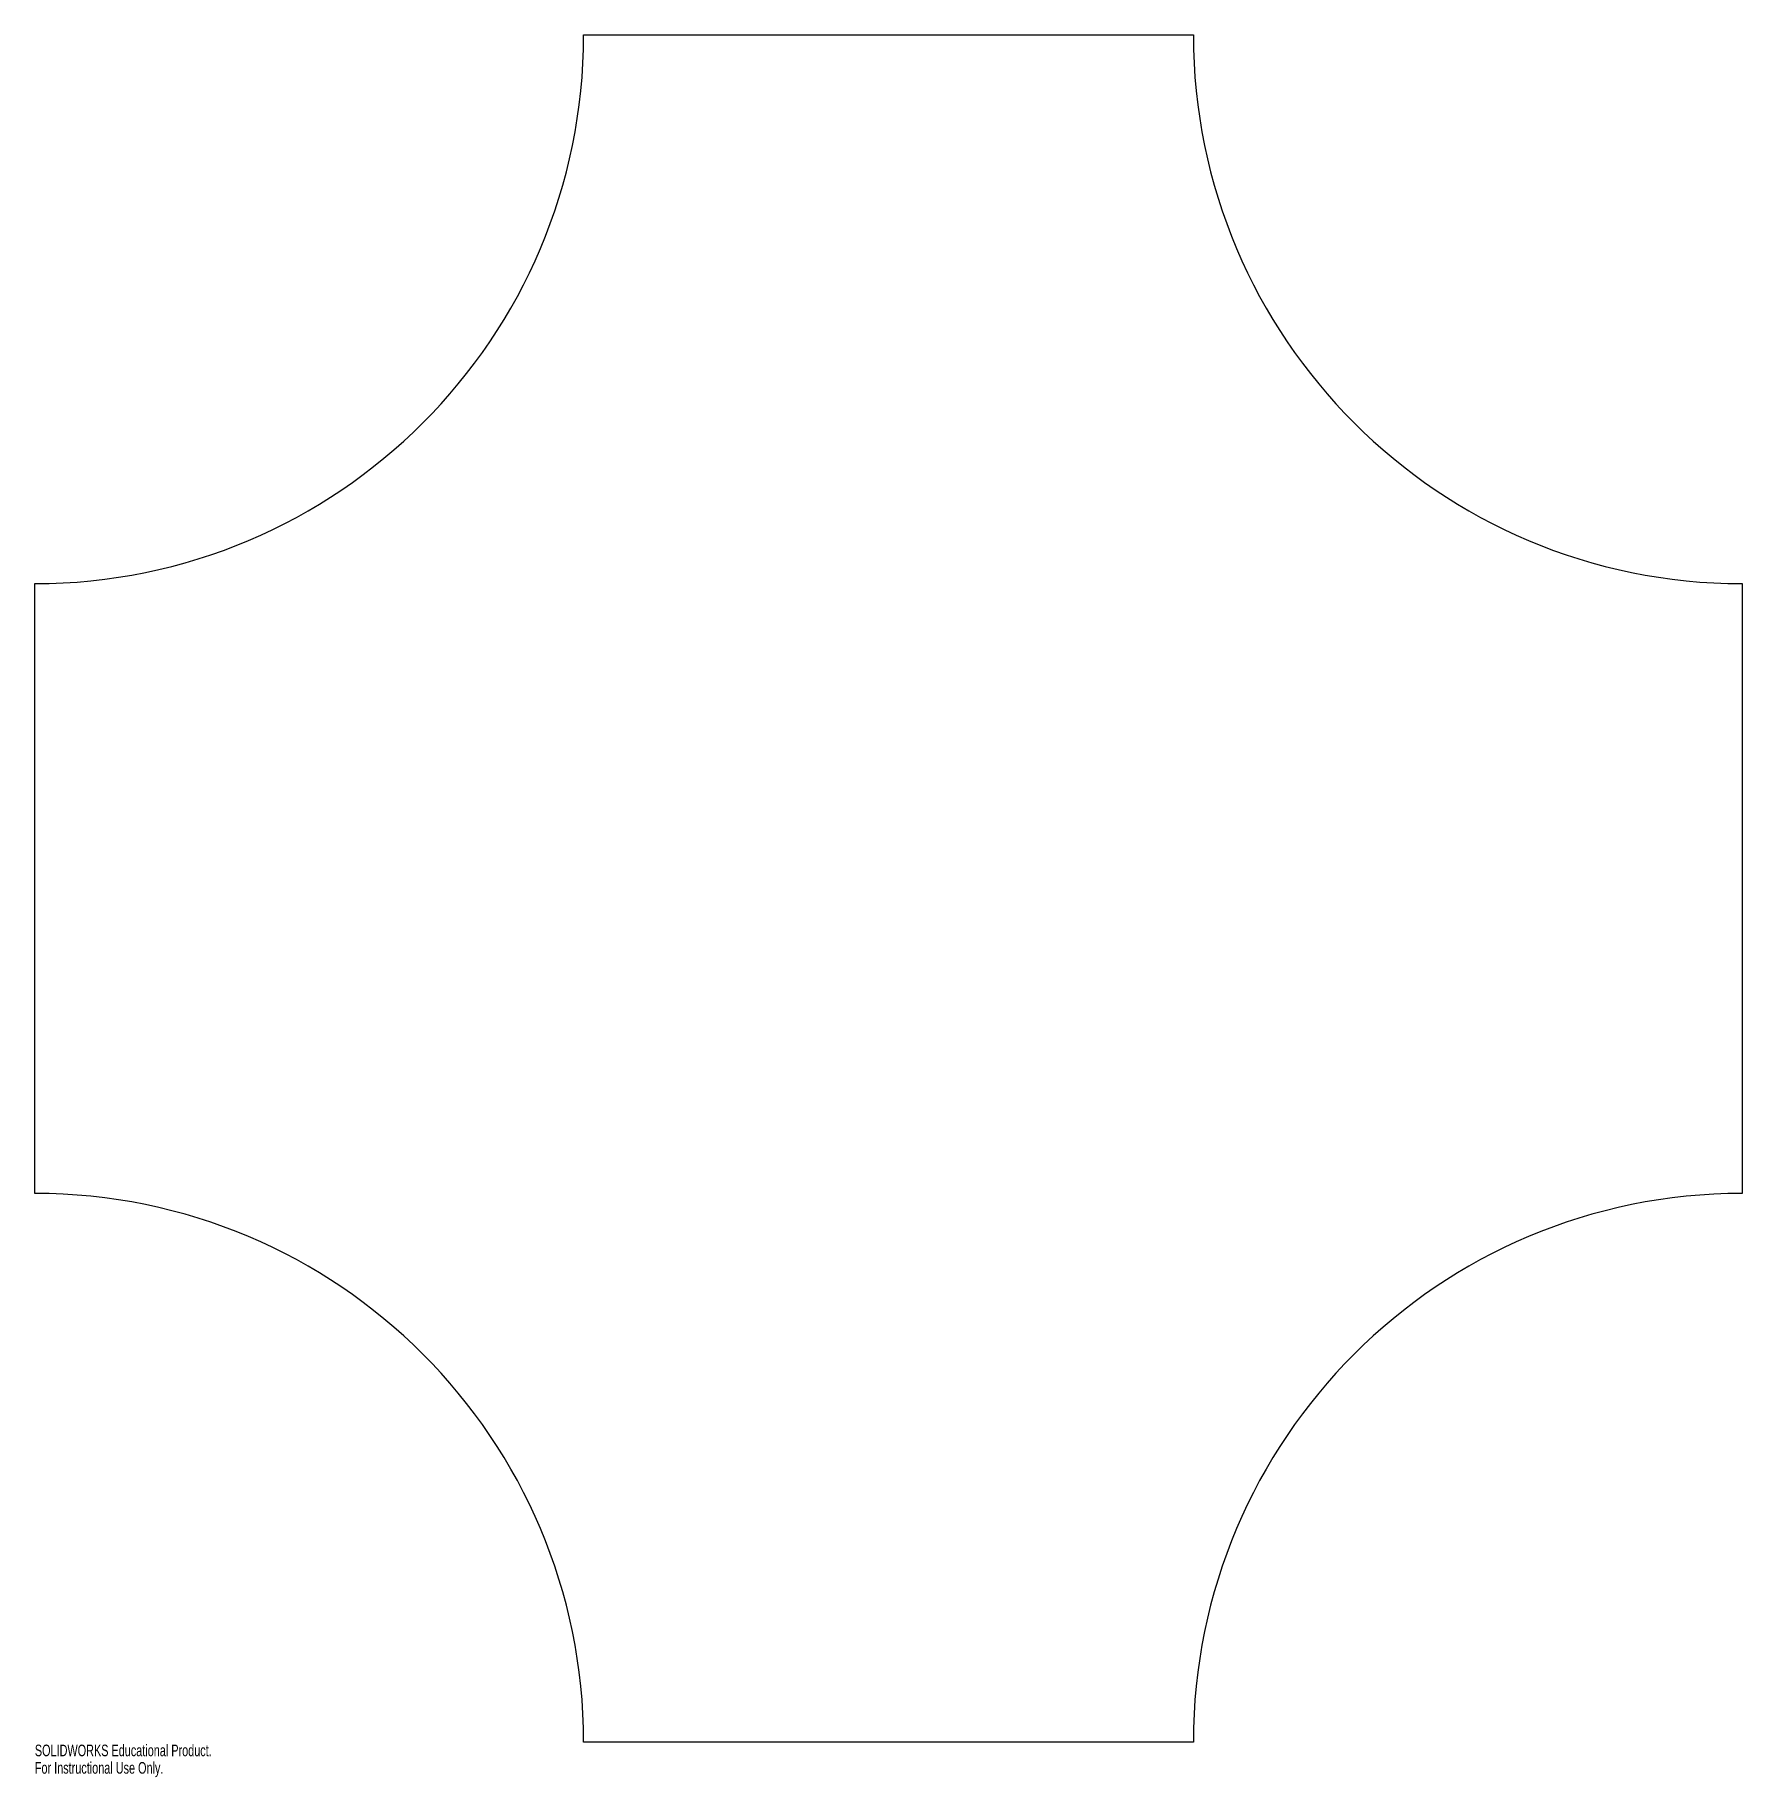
# Model space of a CAD drawing. Header units: inches. Extents: x -14 to 14, y -14.6 to 14.
import ezdxf

# ---------------------------------------------------------------- set-up
doc = ezdxf.new("R2010")
doc.units = ezdxf.units.IN
doc.header["$MEASUREMENT"] = 0
doc.styles.add('SLDTEXTSTYLE0', font='TXT', dxfattribs={"width": 0.7})

msp = doc.modelspace()

# ---------------------------------------------------------------- linework, layer by layer
at = {"color": 7, "linetype": 'Continuous', "lineweight": 25}
for p, q in [((-5, 14), (5, 14)), ((-14, -5), (-14, 5)), ((14, 5), (14, -5)), ((5, -14), (-5, -14))]:
    msp.add_line(p, q, dxfattribs=at)
for centre, start, end in [((-14, 14), 270, 0), ((14, 14), 180, 270), ((-14, -14), 0, 90), ((14, -14), 90, 180)]:
    msp.add_arc(centre, 9, start, end, dxfattribs=at)

# ---------------------------------------------------------------- texts
at = {"color": 7, "linetype": 'Continuous', "char_height": 0.1903, "attachment_point": 1, "style": 'SLDTEXTSTYLE0'}
for s, insert in [('SOLIDWORKS Educational Product.', (-14, -14.04)), ('For Instructional Use Only.', (-14, -14.326))]:
    msp.add_mtext(s, dxfattribs=dict(at, insert=insert))

doc.saveas('drawing.dxf')
